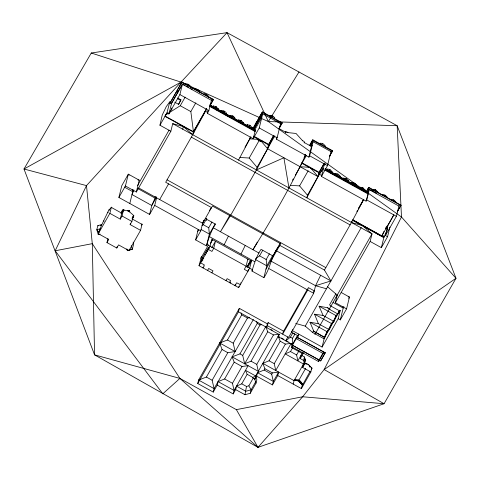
<?xml version="1.0" encoding="UTF-8"?>
<svg xmlns="http://www.w3.org/2000/svg" width="480" height="480" viewBox="0 0 480 480"><rect width="100%" height="100%" fill="white"/><g stroke="black" fill="none" stroke-linecap="round" stroke-linejoin="round"><path stroke-width="0.72" d="M288.168 341.748L285.786 340.434L285.696 340.812L290.436 337.152L292.74 333.096L294.834 334.254L292.53 338.31L292.398 344.514L278.13 336.624L278.22 336.246L279.48 336.948M247.164 374.298L252.84 377.436L253.122 378.306L248.856 385.818L246.498 386.46L244.968 394.734L235.668 389.592L236.52 386.124L241.746 383.832L247.164 374.298L245.496 370.326L255.666 375.948L256.872 379.674L256.02 383.136L250.248 393.294L244.968 394.734M100.11 234.096L98.244 234.606C100.308 226.842 104.238 219.786 107.67 212.448L109.08 209.79L109.56 210.06M206.316 220.512L206.646 219.078M101.262 225.162L101.55 224.616L97.812 225.63L96.81 229.71L98.244 234.606M141.54 224.124L142.074 224.172L140.556 230.34L129.012 250.668L118.578 244.896L116.802 248.022L106.968 242.586L108.744 239.46L98.31 233.694L98.772 231.816L100.548 228.696L96.81 229.71L98.658 232.29M100.686 225.498L101.022 225.018L100.92 225.432M109.08 209.79L109.002 210.102L111.378 207.198L111.804 207.684M98.31 233.694L109.86 213.366L111.378 207.198M106.968 242.586L107.934 238.662M155.01 196.446L156.588 197.832L154.722 205.422L149.592 214.446L118.89 197.472L121.8 185.646L128.328 174.156L139.236 180.186L136.326 192.012L125.418 185.982L128.328 174.156L129.126 175.218M109.86 213.366L120.276 219.126L121.56 213.906L121.122 213.486C122.358 207.294 124.17 210.99 128.37 210.81L128.694 210.678L128.43 211.146M122.772 210.258L123.144 210.318L123.276 209.682M123.048 209.748L122.898 210.36L123.33 210.78L122.046 216L120.276 219.126M116.802 248.022L117.126 246.708M129.798 203.502L132.708 191.676L133.806 189.738M128.166 211.02L128.508 210.516L129.3 210.942C128.79 212.142 128.784 210.444 129.438 211.098L129.372 211.386C130.98 214.236 136.38 215.202 132.294 218.844M140.556 230.34L130.128 224.574L130.446 223.266M130.128 224.574L131.904 221.448L133.188 216.228L133.716 216.342M159.942 125.226L162.216 115.122L166.218 106.698L169.86 101.664L166.95 112.89L159.942 125.226L170.85 131.256L136.326 192.012M166.95 112.89L168.882 113.958L171.588 103.368L170.304 102.66L170.472 102.18L181.926 82.02L213.45 99.456L210.066 105.6M177.828 91.746L177.642 92.508L177.12 92.22M177.828 92.082L178.002 91.386M170.304 102.66L181.926 82.02M149.592 214.446L151.788 205.5L155.064 198.102L156.456 196.884M170.85 131.256L172.716 123.666L183.354 126.564L192.702 134.718L165.684 182.268L211.524 207.618L209.412 210.51M168.882 113.958L179.892 94.578L182.418 84.312L171.588 103.368M174.672 102.174L178.59 104.34L180.942 99.804L177.678 97.998M178.59 104.34L180.942 99.804M190.314 86.76C191.544 85.968 185.814 82.548 185.85 84.294M182.706 129.192L183.354 126.564M194.688 89.73C195.558 87.342 200.46 91.188 199.662 91.926M203.892 94.266C203.85 92.52 209.58 95.94 208.35 96.732M253.602 129.882L262.704 113.862L259.242 127.95L253.146 138.672L207.3 113.322L208.014 110.43M207.3 113.322L208.854 110.592L211.38 100.326L212.088 99.078M213.198 106.056L212.856 106.782L213.378 106.026L215.922 106.572L218.208 108.87L217.536 109.488L218.208 108.87M213.144 106.272L213.174 107.274L217.638 109.74L217.824 108.978M217.872 109.56L218.106 108.702M221.622 110.712L221.79 111.168L221.496 111.678L221.28 111.438C221.466 110.016 225.366 110.862 224.352 112.152M226.632 113.526C226.47 115.122 226.5 111.51 224.64 111.642M205.308 218.55L215.496 224.178C211.14 230.856 208.62 238.38 206.454 245.886L195.63 239.904L198.198 229.446M195.63 239.904L200.76 230.874L202.626 223.284L204.18 220.092L202.824 222.486M230.214 115.824L229.926 116.334L230.226 115.338C231.66 114.882 235.446 117.474 234.678 118.29L234.486 119.052L230.028 116.586L230.226 115.338M247.02 266.88L250.68 260.442L251.484 260.886L249.69 268.17L238.638 287.622L199.008 265.704L201.528 256.488L201.894 257.154M201.24 257.64L201.528 256.488M206.454 245.886L209.364 234.06L215.166 223.848M240.816 120.384L238.518 120.048L238.494 121.266L242.958 123.732L243.426 122.694L241.242 120.564L240.816 120.384L240.528 120.894M210.39 243.528L212.598 239.64L211.848 238.968L210.06 246.258L199.008 265.704M243.144 122.97L242.856 123.48L243.528 122.862M249.468 125.172L247.17 124.83L247.152 126.048L251.61 128.514L252.084 127.476L249.894 125.346L249.468 125.172L249.18 125.676M251.802 127.752L251.508 128.262L252.186 127.644M250.086 137.466L249.786 138.69L250.878 136.77M255.018 127.002L254.46 126.876M256.89 122.73C255.264 122.988 258.132 120.21 257.118 121.764M253.146 138.672L255.252 130.734L210.06 105.744M209.7 104.796L255.516 130.266L210.33 105.276M253.008 128.706L262.392 111.906L282.186 122.85L279.09 128.58M256.518 321.48L257.244 323.436L239.952 353.868L232.14 356.862L234.192 362.16L224.646 378.96L218.076 381.612L217.224 385.08L213.24 392.094L197.736 383.52L198.588 380.058L239.334 308.352L267.354 323.844L266.502 327.312L238.482 311.814L239.334 308.352M273.846 135.396L267.612 148.752L257.064 167.316L256.416 169.944L230.304 215.904L220.458 231.744L229.86 215.19M274.47 118.272C275.7 117.48 269.97 114.06 270.006 115.806L269.82 116.568M238.638 287.622L238.968 286.296M213.24 392.094L214.092 388.626L253.38 319.488M310.662 146.034L313.104 141.732L309.642 155.814L308.892 157.134L276.36 139.146L276.876 137.064M276.36 139.146L277.11 137.826L280.572 123.744M247.83 259.122L246.096 266.184L244.308 269.328L247.902 271.314L248.514 269.316M246.966 267.108L250.68 260.442M285.3 132.552L285.744 131.772L286.008 132.438L278.97 128.544M138.708 187.944L202.626 223.284L212.43 206.022L280.692 243.768L270.888 261.03L315.546 285.72L330.918 280.944L324.444 270.054L279.792 245.364C271.224 254.532 270.942 267.69 263.892 277.644L251.994 271.068L252.336 269.676M251.994 271.068C254.16 263.556 256.68 256.032 261.03 249.36L272.934 255.942L280.272 243.024M217.224 385.08L233.208 393.918L234.06 390.45L248.124 365.7L242.016 366.486L234.192 362.16M263.892 277.644L266.802 265.818L272.604 255.606M272.934 255.942L273.198 254.868M305.424 154.866L304.86 154.746M250.248 393.294L251.1 389.826L255.792 381.576M309.702 145.506L312.798 139.776L332.58 150.714L329.346 156.684M266.502 327.312L267.408 325.716L268.17 322.626L283.416 331.062L282.66 334.146L307.728 290.022L308.328 287.598L314.274 290.886L313.542 292.176M308.892 157.134L311.502 146.532L304.092 142.44L304.584 142.188L304.14 142.968M256.02 383.136L254.814 379.41L255.666 375.948L279.384 334.2L273.48 334.926L267.744 331.758L265.752 326.664L244.662 363.786L242.718 355.398L260.01 324.966L261.48 324.738M254.814 379.41L256.65 376.176L257.502 372.714L264.168 370.032L264.9 368.742L262.818 363.354L269.052 360.786L280.176 341.214L278.22 336.246M325.326 163.626L307.452 195.18L306.81 197.808L319.362 174.228L323.778 168.006M324.87 146.136C326.094 145.344 320.364 141.924 320.406 143.67M253.74 136.692L258.624 139.392L258.09 140.328L259.212 140.394L260.1 141.438L260.628 140.502L267.612 148.752L318.006 176.616L318.954 172.752L311.028 168.366M278.13 336.624L279.384 334.2M367.44 192.882L369.264 189.672L366.744 199.92L366.066 201.108L321.408 176.418L323.514 168.474M256.65 376.176L272.46 384.918L273.312 381.45L278.628 372.096L272.424 372.9L264.9 368.742M321.408 176.418L327.504 165.69L330.966 151.608M327.126 169.05L327.006 170.016C326.688 167.232 332.916 171.096 331.758 171.972L331.47 172.482L332.142 171.864M326.82 170.778L327.126 170.76M327.294 169.506L327.108 170.268L331.572 172.734L331.758 171.972M272.46 384.918L277.776 375.558L278.628 372.096M291.87 330.99L291.564 332.226L298.266 335.934L296.61 338.85L323.19 353.55L318.63 361.578L292.05 346.878L292.464 345.192L297.024 337.164L325.242 352.764L320.652 360.906L292.434 345.306M292.758 329.442L292.458 330.654L322.098 347.046L338.19 318.726L340.206 310.524L339.726 310.254L338.328 312.72M277.776 375.558L301.392 388.614L310.836 371.994L302.664 367.476L304.632 364.014L303.582 360.432L300.264 358.596L302.958 353.862L291.636 347.604L292.488 344.136L291.144 343.392L275.742 370.5L274.248 363.66L285.366 344.088L290.418 343.482M335.208 173.52L335.19 174.732L339.654 177.204L339.84 176.442C340.638 175.674 335.742 171.894 334.866 174.246L335.088 174.48L335.376 173.97M296.61 338.85L297.024 337.164M298.266 335.934L298.722 334.08M339.84 176.442L339.552 176.952L339.888 177.018L339.534 176.508L339.822 175.998M267.408 325.716L288.606 337.434L313.68 293.31L315.546 285.72L320.64 275.262M345.93 178.506L343.626 178.17L343.608 179.388L348.072 181.854L348.54 180.816L346.356 178.686L345.93 178.506L345.636 179.016M293.22 384.102L294.204 380.106L294.648 379.326L295.164 379.434L294.684 380.37L294.204 380.106M294.648 379.326L294.516 379.854L298.848 380.316L302.862 384.468M300.264 358.596L301.116 355.134M295.68 379.632L295.038 379.278L294.576 380.136L296.652 380.658L297.096 379.878M302.958 353.862L303.294 352.476M296.484 380.388L297.204 380.712L297.648 379.932M297.078 380.478L297.846 380.832L298.326 379.92L297.846 380.832M297.672 380.586L299.196 381.348M303.582 360.432L304.434 356.97L301.668 355.44M298.92 381.426L299.364 380.646L300.168 381.09L299.706 381.948L298.956 381.294M302.664 367.476L303.648 363.486M348.258 181.092L347.97 181.602L348.642 180.984M304.11 362.226L304.878 359.094M299.496 381.99L299.976 381.066L299.496 381.99L300.282 382.5L300.738 381.654L299.94 381.21M301.578 382.692L301.356 383.598L300.066 382.56L300.726 381.714M304.632 364.014L305.484 360.552L304.434 356.97M300.066 382.56L300.546 381.618M305.268 363.642L306.138 363.882M305.472 363.756L304.68 363.792M310.176 371.196L302.418 385.248L302.55 384.732C300.36 384.786 303.054 382.08 301.806 384.138L301.134 383.472M305.928 363.768L306.684 363.942M306.522 363.852L307.326 364.08M301.806 384.138L302.268 383.28M302.058 383.25L301.578 384.192M351.81 182.694L351.69 183.654C351.372 180.87 357.6 184.74 356.442 185.616M307.116 363.966L308.64 364.728M301.392 388.614L302.244 385.152M351.978 183.144L351.792 183.906L356.256 186.378M308.4 364.674L309.168 365.25M308.976 365.226L309.738 365.814L309.282 366.654M309.546 365.778L310.248 366.408L309.822 367.134M354.582 183.978L354.87 183.468M310.026 366.282L311.274 367.434M311.058 367.41L311.994 368.106L311.244 369.312L311.862 368.628M310.836 371.994L311.688 368.532M362.388 187.608L360.09 187.266L360.072 188.484L364.53 190.95L365.004 189.912L362.814 187.782L362.388 187.608L362.1 188.112M351.792 221.172L351.462 222.504L324.444 270.054M340.206 310.524L336.486 316.11L334.05 321.354L332.322 323.52L331.878 323.106L328.884 329.34L326.928 331.818L324.276 337.8L339.726 310.254M322.098 347.046L324.12 338.838L327.372 332.238L326.928 331.818M318.63 361.578L319.014 360.006L323.58 351.972L323.19 353.55M327.738 331.5L329.364 329.604L331.896 324.27M320.652 360.906L325.242 352.764M338.19 318.726L340.302 319.896L346.56 308.886L335.358 302.694L337.224 295.104L327.594 286.794M364.722 190.188L364.428 190.698L365.1 190.08M332.322 323.52L331.938 324.12M336.348 315.33L333.57 321.09L334.05 321.354M366.516 191.544L368.778 187.362L400.98 205.17L397.254 211.932M337.944 313.476L337.824 313.95L329.22 309.192L327.486 307.692L319.098 306.228L323.082 315.45L333.534 321.234L336.156 315.66L337.98 313.332L338.46 313.602M368.442 190.914L368.616 190.218M366.066 201.108L368.466 192.582L325.752 168.96M368.544 190.836L368.73 190.074M340.302 319.896L343.212 308.07L343.95 306.774M372.534 190.092C373.404 187.704 378.3 191.544 377.508 192.288M346.56 308.886L349.464 297.06L341.202 292.488M375.648 190.65L375.936 190.14M335.358 302.694L370.152 241.458L372.018 233.868L362.388 225.558L351.462 222.504L363.666 199.578M382.392 194.988C382.35 193.242 388.08 196.662 386.85 197.454M352.704 220.308L383.862 237.456L381.636 236.418L381.786 235.986M381.636 236.418L352.764 220.2M383.748 237.582L387.27 229.98M370.152 241.458L381.354 247.65L383.862 237.456M391.08 199.794C391.038 198.048 396.768 201.468 395.544 202.26M381.354 247.65L387.552 236.736L385.44 235.566L387.96 225.318L393.798 215.052M387.552 236.736L389.916 227.136M385.44 235.566L396.384 216.312L398.904 206.064L399.612 204.816M211.794 247.704L215.472 241.23L213.732 248.292L211.95 251.436L208.272 249.402L208.884 247.398C206.928 249.264 201.576 258.216 200.622 262.866L204.3 264.894L203.802 265.77L204.192 265.986L203.07 267.954L202.728 267.564M256.368 122.442L254.646 126.114M133.788 190.524L132 194.556L151.788 205.5L156.186 197.76M274.326 136.968L274.812 135.93M305.592 155.07C290.208 187.74 271.824 218.958 252.99 249.732L257.328 242.094M333.534 321.234L331.632 323.628L324.39 337.326L313.41 331.098L312.624 332.484L324.12 338.838M382.014 235.584L383.946 231.384M55.188 250.776L86.496 185.61L180.99 82.11L227.04 32.646L397.152 125.718L456 278.286L384.066 403.728L257.976 447.354L94.554 354.852L24 169.008L91.266 53.01L227.04 32.646L268.35 121.566L401.478 216.99L456 278.286L324.162 369.558L302.64 396.774L257.976 447.354L179.904 378.414L92.292 243.66L86.496 185.61L24 169.008L180.99 82.11L268.35 121.566L397.152 125.718L401.478 216.99L324.162 369.558L384.066 403.728L302.64 396.774L236.364 409.638L179.904 378.414L94.554 354.852L92.292 243.66L55.188 250.776L162.804 393.81L179.904 378.414M224.16 244.776L228.408 236.142M240.99 254.082L245.238 245.448M262.818 363.354L294.072 380.634L294.564 379.65M381.732 236.004L382.134 235.236L384.246 236.4M178.614 88.512L178.854 88.056M206.556 109.338L192.702 134.718L193.356 132.042L206.598 108.738M238.548 160.068L250.746 137.142M240.642 283.152L240.834 282.804M171.756 102.888L182.124 84.63M118.89 197.472L125.418 185.982M185.394 84.348L185.688 83.838M185.574 84.318L185.868 83.808M187.698 84.684L187.986 84.174M187.656 84.858L187.944 84.348M188.124 84.858L188.412 84.348M188.418 85.278L188.748 84.612M190.008 86.826L190.302 86.316M190.596 86.484L190.41 87.156M190.362 87.342L190.698 86.646M165.108 115.296L180.258 105.732L185.136 97.146M121.122 213.486L123.228 209.85M137.496 185.658L169.044 130.128M121.56 213.906L123.33 210.78M123.588 210.618L123.87 210.084M123.75 210.708L124.014 210.24M195.036 89.004L194.742 89.514L195.21 88.98M195.282 89.682L195.57 89.172M127.572 210.99L127.842 210.522M128.31 211.098L128.58 210.63M128.67 211.044L128.934 210.576M197.472 90.03L197.76 89.52M129.066 210.648L129.03 211.41M128.916 211.428L129.186 210.96M129.174 211.566L129.438 211.098M129.534 212.094L129.804 211.626M199.356 91.992L199.644 91.482M199.656 92.16L199.944 91.65M165.114 116.064L193.44 131.706L190.836 111.582L195.822 102.804M133.254 215.868L133.518 215.4M132.12 218.106L133.188 216.228M133.482 215.94L133.752 215.472M133.638 216.054L133.602 215.526L133.866 215.748M132.384 218.364L133.59 216.24M203.97 94.488L204.258 93.978M206.16 94.83L206.448 94.326M208.044 96.798L208.338 96.288M208.344 96.966L208.632 96.456M208.446 97.128L208.734 96.618M193.44 131.706L206.682 108.408M210.15 105.27L213.45 99.456M159.678 199.536L168.576 183.87M212.904 106.566L213.378 106.026M213.072 107.022L213.36 106.512M215.208 106.902L215.496 106.392M215.922 106.572L215.634 107.076L215.964 107.34M215.928 107.496L216.258 106.83M221.514 111.192L221.802 110.682M223.632 111.558L223.92 111.048M223.59 111.732L223.878 111.222M224.058 111.732L224.346 111.228M224.394 111.996L224.682 111.486M225.948 113.7L226.236 113.19M226.242 113.868L226.53 113.358M229.704 116.094L230.046 115.368M230.292 116.046L230.586 115.536M232.482 116.388L232.77 115.884M232.818 116.652L233.106 116.142M234.372 118.356L234.66 117.846M234.666 118.518L234.96 118.014M238.518 120.048L238.176 120.774L239.052 120.216M238.404 120.528L238.698 120.018M241.284 121.332L241.578 120.828M243.426 122.694L243.24 123.366M243.198 123.552L243.486 123.042M247.17 124.83L246.828 125.556L247.71 124.998M247.062 125.31L247.35 124.8M249.942 126.114L250.23 125.61M252.084 127.476L251.892 128.154M251.85 128.334L252.138 127.824M252.588 129.168L262.392 111.906M255.168 126.744L255.894 125.46M256.626 124.182L257.49 122.652L256.926 122.526M253.722 129.39L262.098 114.654M245.01 147.192L249.744 138.87L258.624 139.392M254.52 130.362L261.798 117.552M197.694 231.51L198.792 229.578M255.012 131.082L255.546 130.146M202.044 225.534L203.214 224.688L206.808 218.364M269.496 116.076L269.844 115.35M270.024 115.32L269.55 115.86M270.09 116.028L270.378 115.518M257.514 138.228L257.22 138.738L261.684 141.21L261.972 140.7M201.084 229.482L209.364 234.06L208.74 227.742L211.974 222.048M272.28 116.37L272.568 115.866M272.61 116.634L272.898 116.124M239.904 157.482L249.198 158.022L259.212 140.394M274.464 118.506L274.752 117.996M200.796 258.42L208.56 244.764M211.188 241.986L212.652 239.412M273.762 135.348L268.68 144.396L254.004 136.284M268.026 145.824L273.366 136.434M267.702 148.368L274.56 136.308M278.976 128.502L282.186 122.85M279.168 128.31L279.666 127.428M285.642 132.9L286.086 132.12M309.588 145.428L312.798 139.776M304.458 156.672L305.544 154.77M310.662 145.764L312.492 142.536M304.05 157.674L305.526 155.076M300.24 166.356L306.372 155.568M292.506 180.186L293.232 178.902M295.416 175.062L300.144 166.74L310.146 167.322L318.006 176.616M311.454 146.736L312.198 145.422M235.488 284.85L236.658 282.792L240.264 284.58M247.824 267.324L251.484 260.886M319.896 143.94L320.238 143.214M320.418 143.19L319.95 143.724M320.49 143.898L320.778 143.388M307.914 166.098L307.626 166.608L308.898 167.316M322.674 144.24L322.968 143.73M255.486 258.816L259.572 255.852L262.812 250.158M290.31 185.346L299.592 185.892L308.178 170.778M324.864 146.37L325.152 145.86M312.378 168.564L312.09 169.074L310.176 168.018M255.528 259.584L266.802 265.818L266.178 259.5L269.412 253.806M197.736 383.52L238.482 311.814M323.286 164.742L324.15 163.212M324.168 163.29L319.074 172.26L301.854 162.738M318.42 173.688L324.414 163.14M329.676 155.832L332.58 150.714M265.974 269.178L272.592 257.532M249.69 317.706L247.488 318.042L233.208 343.17L235.152 351.558L227.808 352.68L212.148 380.244L214.092 388.626L198.588 380.058L206.4 377.064L222.06 349.5L219.654 342.984L227.46 339.996L241.74 314.862L241.014 312.906M326.784 169.776L327.078 169.266M329.136 169.902L329.43 169.392M329.562 170.076L329.856 169.566M329.862 170.496L330.186 169.83M331.452 172.038L331.74 171.534M331.752 172.206L332.04 171.696M335.1 174L335.388 173.49M335.46 174.198L335.748 173.688M337.644 174.54L337.938 174.03M339.834 176.67L340.122 176.16M339.888 177.018L340.224 176.328M343.626 178.17L343.284 178.896L344.166 178.338M343.518 178.65L343.806 178.14M346.398 179.454L346.686 178.944M218.076 381.612L234.06 390.45L232.47 383.28L242.016 366.486M348.54 180.816L348.354 181.488M267.264 324.222L268.17 322.626M348.306 181.674L348.594 181.164M351.468 183.42L351.756 182.91M351.99 182.664L351.522 183.204M244.662 363.786L251.028 361.182L267.744 331.758M352.062 183.372L352.35 182.862M233.208 393.918L235.668 389.592M353.778 183.708L354.108 183.03M354.246 183.714L354.54 183.204M356.136 185.682L356.424 185.172M356.724 185.334L356.49 186.192L356.826 185.502M232.14 356.862L258.294 371.322L256.764 364.356L273.48 334.926M360.09 187.266L359.748 187.992L360.63 187.434M359.982 187.746L360.27 187.236M362.526 188.292L362.814 187.782M362.862 188.556L363.15 188.046M283.254 331.722L307.59 288.9M364.812 190.59L365.004 189.912M364.77 190.77L365.058 190.26M366.216 191.868L368.778 187.362M358.77 207.936L363.51 199.59M367.35 192.84L368.616 190.602M356.862 211.5L357.588 210.216M358.32 208.932L363.792 199.302M285.696 340.812L287.904 336.918M372.588 189.876L372.876 189.366M372.768 189.846L373.056 189.336M373.122 190.044L373.416 189.534M375.174 189.702L374.844 190.386L375.6 189.876M257.502 372.714L273.312 381.45L271.692 374.19L272.424 372.9M377.202 192.354L377.49 191.844M377.79 192.012L377.598 192.684M377.556 192.87L377.886 192.174M297.552 335.442L292.398 344.514L291.144 343.392L292.272 346.098M291.636 347.604L292.05 346.878M303.12 364.59L303.516 364.014L285.186 353.874L290.496 351.558L292.5 348.042M295.692 323.448L305.25 326.118L361.278 227.508M382.47 195.21L382.758 194.706M384.66 195.558L384.948 195.048M384.99 195.822L385.284 195.312M302.46 352.764L297.852 360.882L296.622 354.948L298.956 350.838M386.55 197.52L386.838 197.01M386.844 197.688L387.132 197.178M335.808 293.88L329.556 304.89L330.966 306.114L339.576 310.872M391.452 199.506L391.158 200.016L390.804 199.818M314.88 334.428L372.018 233.868L172.716 123.666M336.066 297.408L337.074 295.638M393.348 200.358L393.636 199.854M393.684 200.622L393.972 200.118M395.238 202.326L395.526 201.816M294.072 380.634L304.5 362.28M395.532 202.494L395.826 201.984M395.634 202.656L395.928 202.152M295.986 380.562L296.43 379.782M298.848 380.316L305.622 368.394M381.702 236.13L393.852 214.752M323.64 338.574L324.426 337.182M338.292 312.858L339.69 310.398M397.32 211.614L400.98 205.17M300.54 383.082L301.026 382.122M348.732 298.356L349.464 297.06L348.198 296.796M300.804 383.028L301.26 382.194L300.51 381.774M301.092 383.652L301.536 382.872M311.55 368.886L311.994 368.106M268.35 121.566L299.01 71.964M331.842 323.256L333.138 321.63M386.52 226.776L387.78 225.216M141.288 225.138L142.074 224.172M165.276 114.81L167.484 113.022M170.79 110.334L171.894 109.44L171.612 107.994M126.804 248.856L127.338 250.692L128.346 249.978M252.84 377.436L255.666 375.948M127.338 250.692L132.318 249.342L133.656 243.9L133.122 242.064M302.502 140.76L303.588 141.126L304.584 142.188M129.354 249.264L132.318 249.342L131.244 245.67M287.874 132.612L296.028 133.464L302.598 140.754M328.848 329.484L318.39 323.7L314.568 314.196L323.082 315.45M313.932 331.548L309.996 322.242L318.39 323.7M97.812 225.63L98.82 225.822M137.964 179.928L139.236 180.186M226.59 113.706L226.248 113.634L226.062 114.396L221.598 111.93M315.546 285.72L326.466 288.774M91.266 53.01L180.99 82.11M253.122 378.306L254.994 378.99M262.272 112.398L282.066 123.342M312.678 140.262L332.46 151.206M261.744 113.334L281.538 124.278M312.144 141.204L331.926 152.142M285.744 131.772L286.962 131.928L287.946 132.708M257.148 121.494L257.67 121.782M256.194 122.712L256.716 123M181.842 82.356L213.372 99.786M183.138 84.336L185.07 85.404M186.36 86.112L188.562 87.324M190.866 88.608L192.15 89.316M181.134 83.604L211.38 100.326M368.688 187.716L400.896 205.524M259.242 127.95L277.11 137.826M309.642 155.814L327.504 165.69M254.7 125.772L255.222 126.066M369.348 189.318L373.212 191.46M373.842 191.796L376.392 193.206M367.98 188.964L398.904 206.064M272.85 137.046L273.372 137.334M323.244 164.904L323.766 165.198M213.084 106.536L213.444 106.734M325.074 168.72L368.436 192.696M325.458 169.548L368.172 193.164M210 105.984L255.192 130.968M325.398 169.788L368.112 193.404M215.436 109.194L217.686 110.442M221.31 112.44L224.496 114.198M224.886 114.426L228.816 116.598M230.124 117.318L232.284 118.506M326.514 170.616L327.804 171.33M329.1 172.044L332.982 174.192M334.278 174.912L337.512 176.7M343.956 180.246L345.282 180.99M209.736 106.452L254.928 131.436M324.486 169.896L367.848 193.872M179.892 94.578L208.854 110.592M260.628 140.502L268.56 144.888L267.612 148.752L256.416 169.944L283.878 157.746L288.948 187.932M301.704 163.212L309.018 167.256M257.976 139.71L261.072 141.42M366.744 199.92L396.384 216.312M205.254 111.138L207.87 112.584M319.362 174.228L321.948 175.662M177.504 98.694L180.768 100.5M180.258 105.732L190.836 111.582M169.752 102.096L170.4 102.456M169.446 102.75L171.372 103.812M385.962 227.196L387.552 228.072M385.926 227.346L387.516 228.222M386.022 228.318L387.606 229.194M385.458 228.174L387.57 229.338M352.848 219.846L381.846 235.884M352.788 219.954L383.85 237.174M165.03 116.394L193.992 132.408M191.34 137.112L350.1 224.898M167.064 179.838L325.824 267.624M275.982 250.566L330.918 280.944M213.408 227.85L258.948 253.026M137.826 188.574L155.064 198.102M203.214 224.688L208.74 227.742M259.572 255.852L266.178 259.5M124.368 187.062L132.708 191.676L132.444 189.516M333.042 302.442L343.212 308.07L343.038 306.63M154.722 205.422L200.76 230.874M269.022 268.62L313.68 293.31M209.166 236.484L254.7 261.66M212.598 239.64L250.626 260.67M327.486 307.692L330.102 309.138M319.098 306.228L336.156 315.66M336.006 315.84L336.486 316.11M207.156 244.65L252.696 269.832M208.032 248.076L209.262 248.754M207.294 249.234L208.518 249.906M206.394 250.716L207.624 251.394M205.404 252.432L206.628 253.11M314.568 314.196L331.632 323.628M204.384 254.262L205.608 254.94M202.536 257.754L203.76 258.432M111.324 207.42L121.266 212.916M132.084 218.898L142.02 224.394M201.084 257.268L201.552 257.526M328.884 329.34L329.364 329.604M201.834 259.182L203.058 259.854M122.046 216L131.904 221.448M201.348 260.256L202.572 260.934M309.996 322.242L327.054 331.674M326.892 331.968L327.372 332.238M107.748 212.142L108.228 212.406M235.986 285.126L235.23 284.712L234.786 285.492L235.086 285.462M207.846 270.402L207.552 270.432L208.668 268.464L212.982 270.846L211.866 272.814L211.476 272.4M226.32 280.608L226.002 280.632L227.124 278.664L230.538 280.554L229.866 281.742L230.754 282.234L230.31 283.014L229.962 282.63M313.41 331.098L324.906 337.452M103.662 220.908L104.142 221.172M297 337.278L325.212 352.878M290.436 337.152L292.53 338.31M267.054 327.384L265.752 326.664L265.662 327.042L279.288 334.578M270.948 329.538L272.244 330.252M241.74 314.862L247.488 318.042M257.244 323.436L260.01 324.966M281.376 337.992L283.896 339.384M292.464 345.192L320.682 360.798M280.176 341.214L285.366 344.088M290.496 351.558L296.622 354.948M269.052 360.786L274.248 363.66M227.46 339.996L233.208 343.17M239.952 353.868L242.718 355.398M219.654 342.984L235.152 351.558M251.028 361.182L256.764 364.356M264.168 370.032L271.692 374.19M222.06 349.5L227.808 352.68M241.746 383.832L246.498 386.46M224.646 378.96L232.47 383.28M236.52 386.124L245.82 391.266L251.1 389.826L248.856 385.818M206.4 377.064L212.148 380.244M305.25 326.118L312.624 332.484M299.592 185.892L307.452 195.18M249.198 158.022L257.064 167.316M236.364 409.638L257.976 447.354M304.356 357.3L305.4 360.888"/></g></svg>
